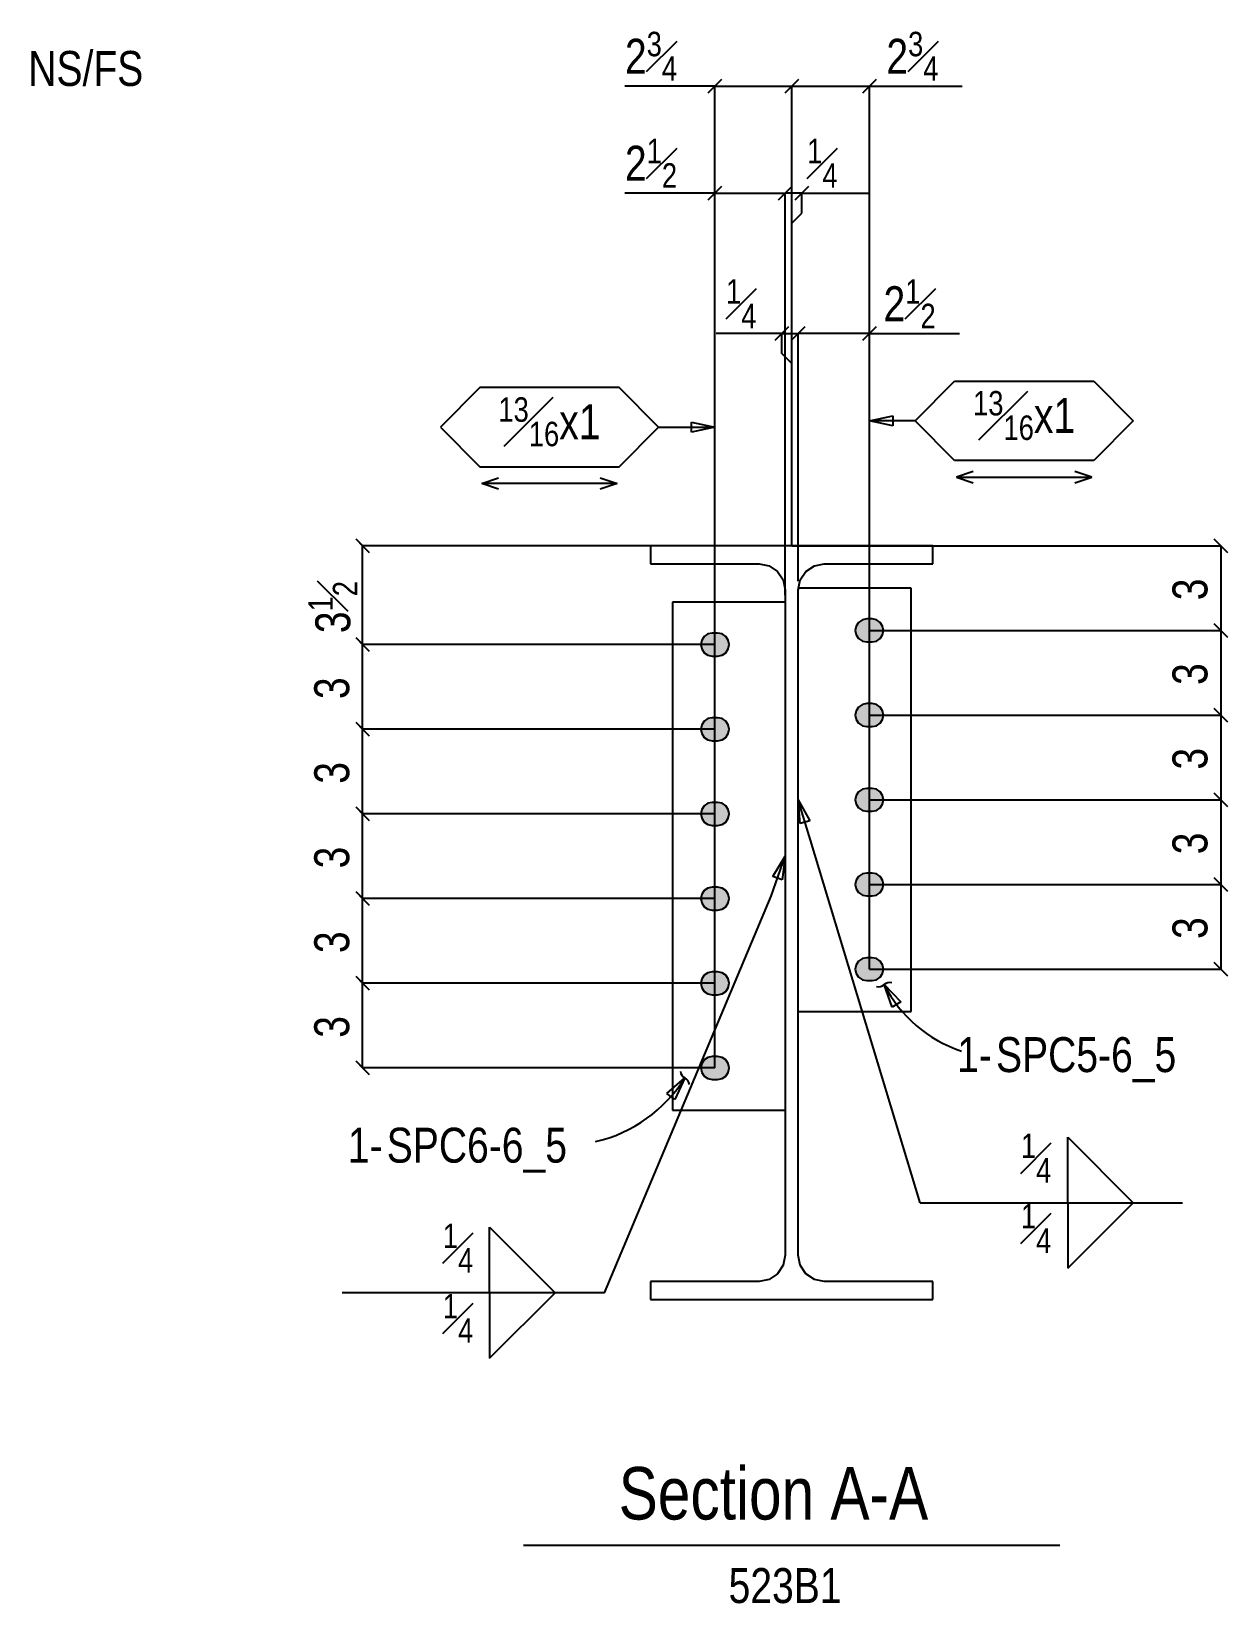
# Model space of a CAD drawing. Extents: x -23 to 149, y -71 to 107.
# Drawn here: x 106.7 to 149, y -58.2 to -2.5 of the extents above; entities that cross this region are included whole.
import ezdxf

# ---------------------------------------------------------------- set-up
doc = ezdxf.new("R2010")
doc.units = 0
doc.header["$LTSCALE"] = 91.023009
doc.header["$MEASUREMENT"] = 0
doc.linetypes.add('SDS2_5', pattern=[0.04, 0.02, -0.02])
doc.layers.get('0').update_dxf_attribs({"linetype": 'CONTINUOUS'})
for name, color, linetype in [('OUTLINE', 7, 'CONTINUOUS'), ('SYSTEM_ANNOTATION', 7, 'CONTINUOUS'), ('USER_ADJUSTED', 7, 'CONTINUOUS'), ('USER_ANNOTATION', 7, 'CONTINUOUS')]:
    doc.layers.add(name, color=color, linetype=linetype)
doc.styles.add('ARIAL', font='arial.ttf', dxfattribs={"width": 0.8, "height": 0.2})

msp = doc.modelspace()

# ---------------------------------------------------------------- hatches: boundary and pattern name
for points in [[(136.449, -24.158), (136.604, -24.127), (136.736, -24.039), (136.824, -23.907), (136.855, -23.752), (136.824, -23.596), (136.736, -23.464), (136.604, -23.376), (136.449, -23.345), (136.261, -23.345), (136.106, -23.376), (135.974, -23.464), (135.886, -23.596), (135.855, -23.752), (135.886, -23.907), (135.974, -24.039), (136.106, -24.127), (136.261, -24.158), (136.449, -24.158)], [(130.979, -24.658), (131.134, -24.627), (131.266, -24.539), (131.354, -24.407), (131.385, -24.252), (131.354, -24.096), (131.266, -23.964), (131.134, -23.876), (130.979, -23.845), (130.791, -23.845), (130.636, -23.876), (130.504, -23.964), (130.416, -24.096), (130.385, -24.252), (130.416, -24.407), (130.504, -24.539), (130.636, -24.627), (130.791, -24.658), (130.979, -24.658)], [(136.449, -27.158), (136.604, -27.127), (136.736, -27.039), (136.824, -26.907), (136.855, -26.752), (136.824, -26.596), (136.736, -26.464), (136.604, -26.376), (136.449, -26.345), (136.261, -26.345), (136.106, -26.376), (135.974, -26.464), (135.886, -26.596), (135.855, -26.752), (135.886, -26.907), (135.974, -27.039), (136.106, -27.127), (136.261, -27.158), (136.449, -27.158)], [(130.979, -27.658), (131.134, -27.627), (131.266, -27.539), (131.354, -27.407), (131.385, -27.252), (131.354, -27.096), (131.266, -26.964), (131.134, -26.876), (130.979, -26.845), (130.791, -26.845), (130.636, -26.876), (130.504, -26.964), (130.416, -27.096), (130.385, -27.252), (130.416, -27.407), (130.504, -27.539), (130.636, -27.627), (130.791, -27.658), (130.979, -27.658)], [(136.449, -30.158), (136.604, -30.127), (136.736, -30.039), (136.824, -29.907), (136.855, -29.752), (136.824, -29.596), (136.736, -29.464), (136.604, -29.376), (136.449, -29.345), (136.261, -29.345), (136.106, -29.376), (135.974, -29.464), (135.886, -29.596), (135.855, -29.752), (135.886, -29.907), (135.974, -30.039), (136.106, -30.127), (136.261, -30.158), (136.449, -30.158)], [(130.979, -30.658), (131.134, -30.627), (131.266, -30.539), (131.354, -30.407), (131.385, -30.252), (131.354, -30.096), (131.266, -29.964), (131.134, -29.876), (130.979, -29.845), (130.791, -29.845), (130.636, -29.876), (130.504, -29.964), (130.416, -30.096), (130.385, -30.252), (130.416, -30.407), (130.504, -30.539), (130.636, -30.627), (130.791, -30.658), (130.979, -30.658)], [(130.979, -33.658), (131.134, -33.627), (131.266, -33.539), (131.354, -33.407), (131.385, -33.252), (131.354, -33.096), (131.266, -32.964), (131.134, -32.876), (130.979, -32.845), (130.791, -32.845), (130.636, -32.876), (130.504, -32.964), (130.416, -33.096), (130.385, -33.252), (130.416, -33.407), (130.504, -33.539), (130.636, -33.627), (130.791, -33.658), (130.979, -33.658)], [(136.449, -33.158), (136.604, -33.127), (136.736, -33.039), (136.824, -32.907), (136.855, -32.752), (136.824, -32.596), (136.736, -32.464), (136.604, -32.376), (136.449, -32.345), (136.261, -32.345), (136.106, -32.376), (135.974, -32.464), (135.886, -32.596), (135.855, -32.752), (135.886, -32.907), (135.974, -33.039), (136.106, -33.127), (136.261, -33.158), (136.449, -33.158)], [(136.449, -36.158), (136.604, -36.127), (136.736, -36.039), (136.824, -35.907), (136.855, -35.752), (136.824, -35.596), (136.736, -35.464), (136.604, -35.376), (136.449, -35.345), (136.261, -35.345), (136.106, -35.376), (135.974, -35.464), (135.886, -35.596), (135.855, -35.752), (135.886, -35.907), (135.974, -36.039), (136.106, -36.127), (136.261, -36.158), (136.449, -36.158)], [(130.979, -36.658), (131.134, -36.627), (131.266, -36.539), (131.354, -36.407), (131.385, -36.252), (131.354, -36.096), (131.266, -35.964), (131.134, -35.876), (130.979, -35.845), (130.791, -35.845), (130.636, -35.876), (130.504, -35.964), (130.416, -36.096), (130.385, -36.252), (130.416, -36.407), (130.504, -36.539), (130.636, -36.627), (130.791, -36.658), (130.979, -36.658)], [(130.979, -39.658), (131.134, -39.627), (131.266, -39.539), (131.354, -39.407), (131.385, -39.252), (131.354, -39.096), (131.266, -38.964), (131.134, -38.876), (130.979, -38.845), (130.791, -38.845), (130.636, -38.876), (130.504, -38.964), (130.416, -39.096), (130.385, -39.252), (130.416, -39.407), (130.504, -39.539), (130.636, -39.627), (130.791, -39.658), (130.979, -39.658)]]:
    msp.add_hatch(color=3).paths.add_polyline_path(points, flags=16)

# ---------------------------------------------------------------- linework, layer by layer
at = {"layer": 'OUTLINE', "color": 2, "linetype": 'CONTINUOUS'}
for p, q in [((138.605, -20.752), (128.605, -20.752)), ((128.605, -20.752), (128.605, -21.392)), ((138.605, -21.392), (138.605, -20.752)), ((128.605, -21.392), (132.453, -21.392)), ((132.453, -21.392), (132.806, -21.462)), ((132.806, -21.462), (133.105, -21.662)), ((133.105, -21.662), (133.305, -21.961)), ((133.905, -21.961), (134.105, -21.662)), ((134.105, -21.662), (134.405, -21.462)), ((134.405, -21.462), (134.758, -21.392)), ((134.758, -21.392), (138.605, -21.392)), ((133.305, -21.961), (133.375, -22.314)), ((133.835, -22.314), (133.905, -21.961)), ((137.835, -22.252), (133.848, -22.252)), ((137.835, -37.252), (137.835, -22.252)), ((129.375, -22.752), (129.375, -40.752)), ((133.375, -22.752), (129.375, -22.752)), ((133.375, -22.314), (133.375, -45.889)), ((133.835, -45.889), (133.835, -22.314)), ((133.835, -37.252), (137.835, -37.252)), ((129.375, -40.752), (133.375, -40.752)), ((133.375, -45.889), (133.305, -46.242)), ((133.905, -46.242), (133.835, -45.889)), ((132.806, -46.741), (132.453, -46.812)), ((133.105, -46.541), (132.806, -46.741)), ((133.305, -46.242), (133.105, -46.541)), ((134.105, -46.541), (133.905, -46.242)), ((134.405, -46.741), (134.105, -46.541)), ((134.758, -46.812), (134.405, -46.741)), ((132.453, -46.812), (128.605, -46.812)), ((128.605, -46.812), (128.605, -47.452)), ((138.605, -46.812), (134.758, -46.812)), ((138.605, -47.452), (138.605, -46.812)), ((128.605, -47.452), (138.605, -47.452))]:
    msp.add_line(p, q, dxfattribs=at)
at = {"layer": 'OUTLINE', "color": 1, "linetype": 'SDS2_5'}
for p, q in [((133.835, -22.252), (133.835, -22.314)), ((133.848, -22.252), (133.835, -22.252))]:
    msp.add_line(p, q, dxfattribs=at)
at = {"layer": 'OUTLINE', "color": 1, "linetype": 'CONTINUOUS'}
for p, q in [((136.878, -36.3), (136.878, -36.3)), ((136.878, -36.3), (137.465, -36.908)), ((137.164, -37.095), (136.878, -36.3)), ((137.465, -36.908), (137.164, -37.095)), ((129.183, -40.161), (129.819, -39.604)), ((129.819, -39.604), (129.467, -40.372)), ((129.819, -39.604), (129.819, -39.604)), ((129.467, -40.372), (129.183, -40.161))]:
    msp.add_line(p, q, dxfattribs=at)
for points in [[(136.449, -24.158), (136.604, -24.127), (136.736, -24.039), (136.824, -23.907), (136.855, -23.752), (136.824, -23.596), (136.736, -23.464), (136.604, -23.376), (136.449, -23.345), (136.261, -23.345), (136.106, -23.376), (135.974, -23.464), (135.886, -23.596), (135.855, -23.752), (135.886, -23.907), (135.974, -24.039), (136.106, -24.127), (136.261, -24.158), (136.449, -24.158)], [(130.979, -24.658), (131.134, -24.627), (131.266, -24.539), (131.354, -24.407), (131.385, -24.252), (131.354, -24.096), (131.266, -23.964), (131.134, -23.876), (130.979, -23.845), (130.791, -23.845), (130.636, -23.876), (130.504, -23.964), (130.416, -24.096), (130.385, -24.252), (130.416, -24.407), (130.504, -24.539), (130.636, -24.627), (130.791, -24.658), (130.979, -24.658)], [(136.449, -27.158), (136.604, -27.127), (136.736, -27.039), (136.824, -26.907), (136.855, -26.752), (136.824, -26.596), (136.736, -26.464), (136.604, -26.376), (136.449, -26.345), (136.261, -26.345), (136.106, -26.376), (135.974, -26.464), (135.886, -26.596), (135.855, -26.752), (135.886, -26.907), (135.974, -27.039), (136.106, -27.127), (136.261, -27.158), (136.449, -27.158)], [(130.979, -27.658), (131.134, -27.627), (131.266, -27.539), (131.354, -27.407), (131.385, -27.252), (131.354, -27.096), (131.266, -26.964), (131.134, -26.876), (130.979, -26.845), (130.791, -26.845), (130.636, -26.876), (130.504, -26.964), (130.416, -27.096), (130.385, -27.252), (130.416, -27.407), (130.504, -27.539), (130.636, -27.627), (130.791, -27.658), (130.979, -27.658)], [(136.449, -30.158), (136.604, -30.127), (136.736, -30.039), (136.824, -29.907), (136.855, -29.752), (136.824, -29.596), (136.736, -29.464), (136.604, -29.376), (136.449, -29.345), (136.261, -29.345), (136.106, -29.376), (135.974, -29.464), (135.886, -29.596), (135.855, -29.752), (135.886, -29.907), (135.974, -30.039), (136.106, -30.127), (136.261, -30.158), (136.449, -30.158)], [(130.979, -30.658), (131.134, -30.627), (131.266, -30.539), (131.354, -30.407), (131.385, -30.252), (131.354, -30.096), (131.266, -29.964), (131.134, -29.876), (130.979, -29.845), (130.791, -29.845), (130.636, -29.876), (130.504, -29.964), (130.416, -30.096), (130.385, -30.252), (130.416, -30.407), (130.504, -30.539), (130.636, -30.627), (130.791, -30.658), (130.979, -30.658)], [(130.979, -33.658), (131.134, -33.627), (131.266, -33.539), (131.354, -33.407), (131.385, -33.252), (131.354, -33.096), (131.266, -32.964), (131.134, -32.876), (130.979, -32.845), (130.791, -32.845), (130.636, -32.876), (130.504, -32.964), (130.416, -33.096), (130.385, -33.252), (130.416, -33.407), (130.504, -33.539), (130.636, -33.627), (130.791, -33.658), (130.979, -33.658)], [(136.449, -33.158), (136.604, -33.127), (136.736, -33.039), (136.824, -32.907), (136.855, -32.752), (136.824, -32.596), (136.736, -32.464), (136.604, -32.376), (136.449, -32.345), (136.261, -32.345), (136.106, -32.376), (135.974, -32.464), (135.886, -32.596), (135.855, -32.752), (135.886, -32.907), (135.974, -33.039), (136.106, -33.127), (136.261, -33.158), (136.449, -33.158)], [(136.449, -36.158), (136.604, -36.127), (136.736, -36.039), (136.824, -35.907), (136.855, -35.752), (136.824, -35.596), (136.736, -35.464), (136.604, -35.376), (136.449, -35.345), (136.261, -35.345), (136.106, -35.376), (135.974, -35.464), (135.886, -35.596), (135.855, -35.752), (135.886, -35.907), (135.974, -36.039), (136.106, -36.127), (136.261, -36.158), (136.449, -36.158)], [(130.979, -36.658), (131.134, -36.627), (131.266, -36.539), (131.354, -36.407), (131.385, -36.252), (131.354, -36.096), (131.266, -35.964), (131.134, -35.876), (130.979, -35.845), (130.791, -35.845), (130.636, -35.876), (130.504, -35.964), (130.416, -36.096), (130.385, -36.252), (130.416, -36.407), (130.504, -36.539), (130.636, -36.627), (130.791, -36.658), (130.979, -36.658)], [(130.979, -39.658), (131.134, -39.627), (131.266, -39.539), (131.354, -39.407), (131.385, -39.252), (131.354, -39.096), (131.266, -38.964), (131.134, -38.876), (130.979, -38.845), (130.791, -38.845), (130.636, -38.876), (130.504, -38.964), (130.416, -39.096), (130.385, -39.252), (130.416, -39.407), (130.504, -39.539), (130.636, -39.627), (130.791, -39.658), (130.979, -39.658)]]:
    msp.add_lwpolyline(points, close=True, dxfattribs=at)
for centre, radius, start, end in [((136.677, -36.06), 0.313, 256.8675, 309.9976), ((137.079, -36.54), 0.313, 76.8675, 129.9976), ((141.087, -34.17), 4.717, 206.8395, 251.8395), ((129.969, -39.329), 0.313, 188.2995, 241.4296), ((125.509, -36.907), 5.084, 282.9632, 327.9632), ((129.67, -39.879), 0.313, 8.2995, 61.4296)]:
    msp.add_arc(centre, radius, start, end, dxfattribs=at)
at = {"layer": 'SYSTEM_ANNOTATION', "color": 1, "linetype": 'CONTINUOUS'}
for p, q in [((130.649, -4.703), (131.121, -4.231)), ((131.121, -4.231), (130.885, -4.467)), ((133.369, -4.703), (133.841, -4.231)), ((133.369, -4.703), (133.841, -4.231)), ((133.841, -4.231), (133.605, -4.467)), ((133.841, -4.231), (133.605, -4.467)), ((136.119, -4.703), (136.591, -4.231)), ((136.591, -4.231), (136.355, -4.467)), ((130.885, -4.467), (127.695, -4.467)), ((130.885, -4.467), (130.649, -4.703)), ((130.885, -39.252), (130.885, -4.467)), ((130.885, -4.467), (133.605, -4.467)), ((133.605, -4.467), (133.369, -4.703)), ((133.605, -4.467), (133.369, -4.703)), ((133.605, -20.752), (133.605, -4.467)), ((133.605, -4.467), (136.355, -4.467)), ((133.605, -20.752), (133.605, -4.467)), ((136.355, -4.467), (136.119, -4.703)), ((136.355, -4.467), (139.646, -4.467)), ((136.355, -35.752), (136.355, -4.467)), ((130.885, -8.256), (127.695, -8.256)), ((130.649, -8.492), (131.121, -8.02)), ((130.885, -8.256), (130.649, -8.492)), ((131.121, -8.02), (130.885, -8.256)), ((130.885, -39.252), (130.885, -8.256)), ((130.885, -8.256), (133.375, -8.256)), ((133.139, -8.492), (133.611, -8.02)), ((133.611, -8.02), (133.139, -8.492)), ((133.375, -8.256), (133.139, -8.492)), ((133.139, -8.492), (133.375, -8.256)), ((133.611, -8.02), (133.375, -8.256)), ((133.375, -8.256), (133.611, -8.02)), ((133.375, -22.502), (133.375, -8.256)), ((133.96, -8.256), (133.375, -8.256)), ((133.375, -8.256), (133.375, -8.256)), ((133.375, -22.502), (133.375, -8.256)), ((134.196, -8.02), (133.723, -8.492)), ((133.723, -8.492), (133.96, -8.256)), ((133.96, -8.256), (134.196, -8.02)), ((133.96, -8.965), (133.96, -8.256)), ((133.96, -8.256), (136.334, -8.256)), ((133.605, -9.319), (133.96, -8.965)), ((133.605, -20.752), (133.605, -9.319)), ((133.251, -13.233), (130.921, -13.233)), ((133.015, -13.469), (133.487, -12.997)), ((133.251, -13.233), (133.015, -13.469)), ((133.487, -12.997), (133.251, -13.233)), ((133.251, -13.942), (133.251, -13.233)), ((133.251, -13.233), (133.835, -13.233)), ((133.599, -13.469), (134.071, -12.997)), ((134.071, -12.997), (133.599, -13.469)), ((133.835, -13.233), (133.599, -13.469)), ((133.599, -13.469), (133.835, -13.233)), ((134.071, -12.997), (133.835, -13.233)), ((133.835, -13.233), (134.071, -12.997)), ((133.835, -13.233), (133.835, -13.233)), ((133.835, -22.002), (133.835, -13.233)), ((136.355, -13.233), (133.835, -13.233)), ((133.835, -22.002), (133.835, -13.233)), ((136.591, -12.997), (136.119, -13.469)), ((136.119, -13.469), (136.355, -13.233)), ((136.355, -13.233), (136.591, -12.997)), ((136.355, -35.752), (136.355, -13.233)), ((136.355, -13.233), (139.546, -13.233)), ((133.605, -14.296), (133.251, -13.942)), ((133.605, -20.752), (133.605, -14.296)), ((118.641, -20.988), (118.169, -20.515)), ((118.169, -20.515), (118.405, -20.752)), ((148.805, -20.752), (148.569, -20.515)), ((148.569, -20.515), (149.041, -20.988)), ((118.405, -24.252), (118.405, -20.752)), ((118.405, -20.752), (118.641, -20.988)), ((133.605, -20.752), (118.405, -20.752)), ((133.605, -20.752), (148.805, -20.752)), ((149.041, -20.988), (148.805, -20.752)), ((148.805, -20.752), (148.805, -23.752)), ((136.355, -23.752), (148.805, -23.752)), ((136.355, -23.752), (148.805, -23.752)), ((148.805, -23.752), (148.569, -23.515)), ((148.569, -23.515), (149.041, -23.988)), ((148.805, -23.752), (148.569, -23.515)), ((148.569, -23.515), (149.041, -23.988)), ((149.041, -23.988), (148.805, -23.752)), ((149.041, -23.988), (148.805, -23.752)), ((148.805, -23.752), (148.805, -26.752)), ((118.641, -24.488), (118.169, -24.015)), ((118.169, -24.015), (118.405, -24.252)), ((118.641, -24.488), (118.169, -24.015)), ((118.169, -24.015), (118.405, -24.252)), ((118.405, -27.252), (118.405, -24.252)), ((118.405, -24.252), (118.641, -24.488)), ((130.885, -24.252), (118.405, -24.252)), ((130.885, -24.252), (118.405, -24.252)), ((118.405, -24.252), (118.641, -24.488)), ((148.805, -26.752), (148.569, -26.515)), ((148.569, -26.515), (149.041, -26.988)), ((148.805, -26.752), (148.569, -26.515)), ((148.569, -26.515), (149.041, -26.988)), ((118.641, -27.488), (118.169, -27.015)), ((118.169, -27.015), (118.405, -27.252)), ((118.641, -27.488), (118.169, -27.015)), ((118.169, -27.015), (118.405, -27.252)), ((118.405, -30.252), (118.405, -27.252)), ((118.405, -27.252), (118.641, -27.488)), ((130.885, -27.252), (118.405, -27.252)), ((130.885, -27.252), (118.405, -27.252)), ((118.405, -27.252), (118.641, -27.488)), ((136.355, -26.752), (148.805, -26.752)), ((136.355, -26.752), (148.805, -26.752)), ((149.041, -26.988), (148.805, -26.752)), ((149.041, -26.988), (148.805, -26.752)), ((148.805, -26.752), (148.805, -29.752)), ((148.805, -29.752), (148.569, -29.515)), ((148.569, -29.515), (149.041, -29.988)), ((148.805, -29.752), (148.569, -29.515)), ((148.569, -29.515), (149.041, -29.988)), ((118.641, -30.488), (118.169, -30.015)), ((118.169, -30.015), (118.405, -30.252)), ((118.641, -30.488), (118.169, -30.015)), ((118.169, -30.015), (118.405, -30.252)), ((136.355, -29.752), (148.805, -29.752)), ((136.355, -29.752), (148.805, -29.752)), ((149.041, -29.988), (148.805, -29.752)), ((149.041, -29.988), (148.805, -29.752)), ((148.805, -29.752), (148.805, -32.752)), ((118.405, -33.252), (118.405, -30.252)), ((118.405, -30.252), (118.641, -30.488)), ((130.885, -30.252), (118.405, -30.252)), ((130.885, -30.252), (118.405, -30.252)), ((118.405, -30.252), (118.641, -30.488)), ((132.87, -33.164), (133.375, -31.752)), ((132.93, -32.47), (133.375, -31.752)), ((133.375, -31.752), (133.263, -32.59)), ((133.375, -31.752), (133.375, -31.752)), ((133.263, -32.59), (132.93, -32.47)), ((136.355, -32.752), (148.805, -32.752)), ((136.355, -32.752), (148.805, -32.752)), ((148.805, -32.752), (148.569, -32.515)), ((148.569, -32.515), (149.041, -32.988)), ((148.805, -32.752), (148.569, -32.515)), ((148.569, -32.515), (149.041, -32.988)), ((149.041, -32.988), (148.805, -32.752)), ((149.041, -32.988), (148.805, -32.752)), ((148.805, -32.752), (148.805, -35.752)), ((118.641, -33.488), (118.169, -33.015)), ((118.169, -33.015), (118.405, -33.252)), ((118.641, -33.488), (118.169, -33.015)), ((118.169, -33.015), (118.405, -33.252)), ((118.405, -36.252), (118.405, -33.252)), ((118.405, -33.252), (118.641, -33.488)), ((130.885, -33.252), (118.405, -33.252)), ((130.885, -33.252), (118.405, -33.252)), ((118.405, -33.252), (118.641, -33.488)), ((126.967, -47.213), (132.87, -33.164)), ((132.87, -33.164), (132.87, -33.164)), ((148.805, -35.752), (148.569, -35.515)), ((148.569, -35.515), (149.041, -35.988)), ((118.641, -36.488), (118.169, -36.015)), ((118.169, -36.015), (118.405, -36.252)), ((118.641, -36.488), (118.169, -36.015)), ((118.169, -36.015), (118.405, -36.252)), ((136.355, -35.752), (148.805, -35.752)), ((149.041, -35.988), (148.805, -35.752)), ((118.405, -39.252), (118.405, -36.252)), ((118.405, -36.252), (118.641, -36.488)), ((130.885, -36.252), (118.405, -36.252)), ((130.885, -36.252), (118.405, -36.252)), ((118.405, -36.252), (118.641, -36.488)), ((118.641, -39.488), (118.169, -39.015)), ((118.169, -39.015), (118.405, -39.252)), ((130.885, -39.252), (118.405, -39.252)), ((118.405, -39.252), (118.641, -39.488))]:
    msp.add_line(p, q, dxfattribs=at)
at = {"layer": 'SYSTEM_ANNOTATION', "color": 3, "linetype": 'CONTINUOUS'}
msp.add_line((124.105, -56.163), (143.105, -56.163), dxfattribs=at)
at = {"layer": 'USER_ADJUSTED', "color": 1, "linetype": 'CONTINUOUS'}
for p, q in [((122.557, -15.149), (121.157, -16.549)), ((127.485, -15.149), (122.557, -15.149)), ((128.885, -16.549), (127.485, -15.149)), ((121.157, -16.549), (122.557, -17.949)), ((127.485, -17.949), (128.885, -16.549)), ((128.885, -16.549), (130.885, -16.549)), ((130.058, -16.726), (130.058, -16.372)), ((130.058, -16.372), (130.885, -16.549)), ((130.885, -16.549), (130.058, -16.726)), ((130.885, -16.549), (130.885, -16.549)), ((122.557, -17.949), (127.485, -17.949)), ((122.621, -18.549), (123.221, -18.349)), ((126.821, -18.349), (127.421, -18.549)), ((127.421, -18.549), (122.621, -18.549)), ((123.221, -18.749), (122.621, -18.549)), ((127.421, -18.549), (126.821, -18.749)), ((122.902, -47.213), (122.902, -44.891)), ((122.902, -44.891), (125.225, -47.213)), ((126.967, -47.213), (117.677, -47.213)), ((122.902, -47.213), (122.902, -49.536)), ((122.902, -49.536), (125.225, -47.213))]:
    msp.add_line(p, q, dxfattribs=at)
at = {"layer": 'USER_ANNOTATION', "color": 1, "linetype": 'CONTINUOUS'}
for p, q in [((137.971, -16.325), (139.371, -14.925)), ((139.371, -14.925), (144.299, -14.925)), ((144.299, -14.925), (145.699, -16.325)), ((136.355, -16.325), (137.182, -16.148)), ((137.182, -16.148), (137.182, -16.503)), ((137.971, -16.325), (136.355, -16.325)), ((136.355, -16.325), (136.355, -16.325)), ((137.182, -16.503), (136.355, -16.325)), ((139.371, -17.725), (137.971, -16.325)), ((145.699, -16.325), (144.299, -17.725)), ((144.299, -17.725), (139.371, -17.725)), ((140.035, -18.125), (139.435, -18.325)), ((139.435, -18.325), (140.035, -18.525)), ((139.435, -18.325), (144.235, -18.325)), ((144.235, -18.325), (143.635, -18.125)), ((143.635, -18.525), (144.235, -18.325)), ((134.271, -31.187), (133.835, -29.752)), ((133.835, -29.752), (133.835, -29.752)), ((133.835, -29.752), (134.245, -30.491)), ((133.906, -30.594), (133.835, -29.752)), ((134.245, -30.491), (133.906, -30.594)), ((138.154, -44.027), (134.271, -31.187)), ((134.271, -31.187), (134.271, -31.187)), ((143.379, -44.027), (143.379, -41.705)), ((143.379, -41.705), (145.701, -44.027)), ((138.154, -44.027), (147.443, -44.027)), ((143.379, -44.027), (143.379, -46.35)), ((143.379, -46.35), (145.701, -44.027))]:
    msp.add_line(p, q, dxfattribs=at)

# ---------------------------------------------------------------- texts
at = {"layer": 'SYSTEM_ANNOTATION', "color": 1, "linetype": 'CONTINUOUS', "style": 'ARIAL', "width": 0.8}
for p in [(148.329, -22.682), (148.329, -25.682), (117.929, -26.182), (148.329, -28.682), (117.929, -29.182), (148.329, -31.682), (117.929, -32.182), (148.329, -34.682), (117.929, -35.182), (117.929, -38.182)]:
    msp.add_text('3', height=1.239, rotation=90, dxfattribs=at).set_placement(p)
at = {"layer": 'SYSTEM_ANNOTATION', "color": 3, "linetype": 'CONTINUOUS', "style": 'ARIAL', "width": 0.8}
msp.add_text('Section A-A', height=1.85792, dxfattribs=at).set_placement((127.474, -55.249))
at = {"layer": 'SYSTEM_ANNOTATION', "color": 1, "linetype": 'CONTINUOUS', "style": 'ARIAL', "width": 0.8}
msp.add_text('523B1', height=1.2386, dxfattribs=at).set_placement((131.367, -58.209))
at = {"layer": 'SYSTEM_ANNOTATION', "color": 1, "linetype": 'CONTINUOUS', "char_height": 1.23861, "attachment_point": 7, "style": 'ARIAL'}
for s, insert in [('\\A1;2{\\H0.70x;\\S3#4;}', (127.695, -4.276)), ('\\A1;2{\\H0.70x;\\S3#4;}', (136.955, -4.276)), ('\\A1;2{\\H0.70x;\\S1#2;}', (127.695, -8.065)), ('\\A1;{\\H0.70x;\\S1#4;}', (134.15, -8.065)), ('\\A1;{\\H0.70x;\\S1#4;}', (131.276, -13.043)), ('\\A1;2{\\H0.70x;\\S1#2;}', (136.855, -13.043))]:
    msp.add_mtext(s, dxfattribs=dict(at, insert=insert))
at = {"layer": 'SYSTEM_ANNOTATION', "color": 1, "linetype": 'CONTINUOUS', "insert": (118.215, -23.847), "char_height": 1.23861, "attachment_point": 7, "rotation": 90, "style": 'ARIAL'}
msp.add_mtext('\\A1;3{\\H0.70x;\\S1#2;}', dxfattribs=at)
at = {"layer": 'USER_ADJUSTED', "color": 1, "linetype": 'CONTINUOUS', "style": 'ARIAL', "width": 0.8}
for s, p in [('1-', (139.463, -39.398)), ('SPC5-6_5', (140.839, -39.398)), ('1-', (117.88, -42.607)), ('SPC6-6_5', (119.257, -42.607))]:
    msp.add_text(s, height=1.2386, dxfattribs=at).set_placement(p)
at = {"layer": 'USER_ADJUSTED', "color": 1, "linetype": 'CONTINUOUS', "char_height": 1.23861, "style": 'ARIAL'}
for s, insert, attachment_point in [('\\A1;{\\H0.70x;\\S13#16;}x1', (125.021, -16.358), 5), ('\\A1;{\\H0.70x;\\S1#4;}', (122.322, -46.5), 9), ('\\A1;{\\H0.70x;\\S1#4;}', (122.322, -47.255), 3)]:
    msp.add_mtext(s, dxfattribs=dict(at, insert=insert, attachment_point=attachment_point))
at = {"layer": 'USER_ANNOTATION', "color": 1, "linetype": 'CONTINUOUS', "style": 'ARIAL', "width": 0.8}
msp.add_text(' NS/FS', height=1.2386, dxfattribs=at).set_placement((106.174, -4.46))
at = {"layer": 'USER_ANNOTATION', "color": 1, "linetype": 'CONTINUOUS', "char_height": 1.23861, "style": 'ARIAL'}
for s, insert, attachment_point in [('\\A1;{\\H0.70x;\\S13#16;}x1', (141.835, -16.135), 5), ('\\A1;{\\H0.70x;\\S1#4;}', (142.798, -43.314), 9), ('\\A1;{\\H0.70x;\\S1#4;}', (142.798, -44.069), 3)]:
    msp.add_mtext(s, dxfattribs=dict(at, insert=insert, attachment_point=attachment_point))

doc.saveas('drawing.dxf')
